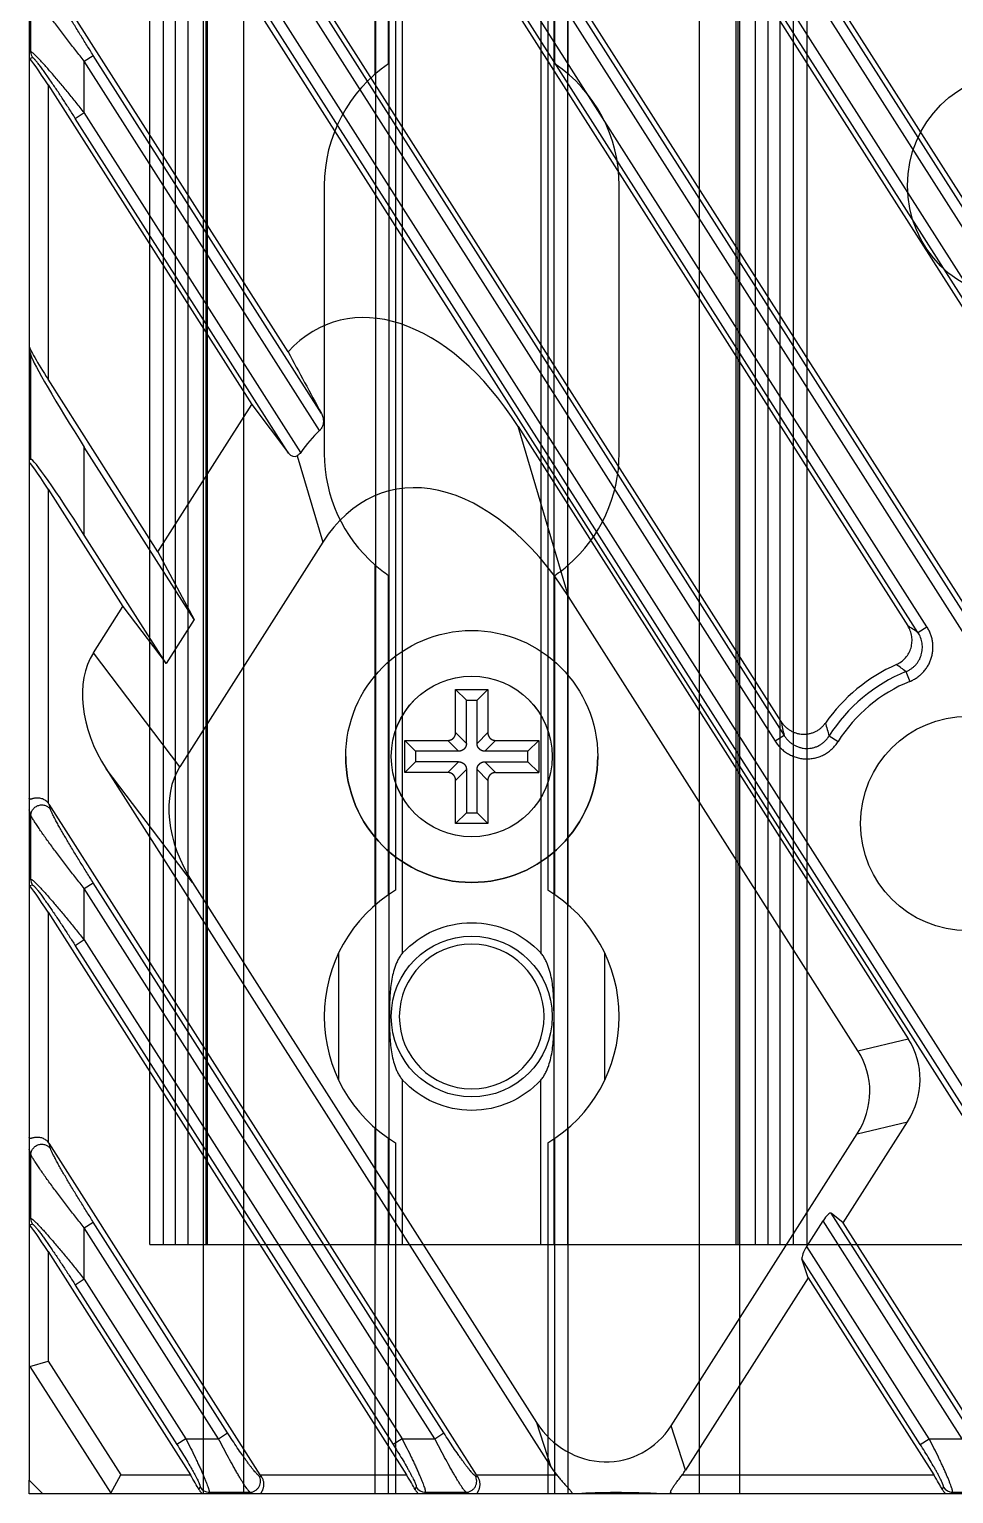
# Model space of a CAD drawing. Header units: millimetres. Extents: x 620 to 19791, y 2539 to 6969.
# Drawn here: x 14027 to 14061.4, y 3799.1 to 3853.7 of the extents above; entities that cross this region are included whole.
import ezdxf

# ---------------------------------------------------------------- set-up
doc = ezdxf.new("R2010")
doc.units = ezdxf.units.MM
doc.layers.add('02___PRT_ALL_AXES', color=7, linetype='Continuous')
doc.layers.add('_88746', color=7, linetype='Continuous')
doc.layers.add('1轮廓线', color=7, linetype='Continuous', lineweight=25)

# ---------------------------------------------------------------- blocks, each defined once
blk = doc.blocks.new('DTGFH')
at = {"color": 7, "linetype": 'Continuous'}
for p, q in [((8801.048, 4441.2), (8801.048, 4104.2)), ((8866.201, 4104.4), (8806.131, 4198.691)), ((8805.459, 4195.652), (8863.592, 4104.4)), ((8864.646, 4105.752), (8807.409, 4195.595)), ((8864.982, 4105.966), (8807.745, 4195.809)), ((8863.425, 4105.752), (8807.409, 4193.679)), ((8863.089, 4105.537), (8807.073, 4193.465)), ((8836.786, 4135.497), (8801.783, 4190.441)), ((8836.478, 4134.891), (8803.1, 4187.284)), ((8836.814, 4135.105), (8803.436, 4187.498)), ((8801.748, 4186.4), (8833.81, 4136.074)), ((8834.188, 4135.827), (8802.764, 4185.154)), ((8834.524, 4136.042), (8803.1, 4185.368)), ((8829.09, 4132.502), (8801.783, 4175.365)), ((8803.436, 4172.423), (8829.197, 4131.987)), ((8803.1, 4172.209), (8828.861, 4131.773)), ((8844.384, 4104.4), (8801.748, 4171.325)), ((8803.1, 4170.293), (8844.217, 4105.752)), ((8802.764, 4170.079), (8843.881, 4105.537)), ((8801.107, 4157.482), (8801.107, 4159.873)), ((8810.697, 4146.297), (8801.783, 4160.29)), ((8801.107, 4157.482), (8801.048, 4157.464)), ((8801.061, 4157.236), (8801.17, 4157.268)), ((8803.1, 4157.134), (8803.436, 4157.348)), ((8803.1, 4155.218), (8803.1, 4157.134)), ((8811.875, 4143.359), (8803.1, 4157.134)), ((8811.94, 4143.999), (8803.436, 4157.348)), ((8801.748, 4156.25), (8801.748, 4145.269)), ((8801.748, 4156.25), (8809.343, 4144.328)), ((8802.764, 4155.003), (8803.1, 4155.218)), ((8810.72, 4142.515), (8802.764, 4155.003)), ((8811.175, 4142.543), (8803.1, 4155.218)), ((8801.048, 4146.368), (8801.107, 4146.165)), ((8801.107, 4142.29), (8801.107, 4146.165)), ((8805.845, 4138.838), (8801.748, 4145.269)), ((8805.845, 4138.838), (8809.343, 4144.328)), ((8809.343, 4144.328), (8810.72, 4142.515)), ((8819.275, 4143.51), (8833.826, 4120.67)), ((8821.161, 4137.164), (8819.275, 4143.51)), ((8801.048, 4142.273), (8801.107, 4142.29)), ((8807.198, 4136.308), (8803.1, 4142.74)), ((8803.1, 4139.46), (8803.1, 4142.74)), ((8811.043, 4142.42), (8812.001, 4139.195)), ((8801.748, 4141.174), (8804.541, 4136.79)), ((8801.748, 4141.174), (8801.748, 4129.474)), ((8806.153, 4134.667), (8803.1, 4139.46)), ((8812.001, 4139.195), (8806.666, 4130.82)), ((8805.845, 4138.838), (8807.198, 4136.308)), ((8831.953, 4120.223), (8821.161, 4137.164)), ((8803.443, 4135.066), (8804.541, 4136.79)), ((8804.541, 4136.79), (8806.153, 4134.667)), ((8807.198, 4136.308), (8806.153, 4134.667)), ((8834.188, 4135.827), (8834.524, 4136.042)), ((8806.666, 4130.82), (8803.443, 4135.066)), ((8833.741, 4134.366), (8833.89, 4134.001)), ((8829.197, 4131.987), (8828.861, 4131.773)), ((8830.876, 4131.966), (8831.209, 4131.756)), ((8807.134, 4126.495), (8803.91, 4130.741)), ((8803.91, 4130.741), (8820.5, 4104.701)), ((8801.107, 4129.011), (8801.048, 4129.213)), ((8817.727, 4104.4), (8801.783, 4129.427)), ((8801.842, 4129.225), (8801.783, 4129.427)), ((8801.107, 4126.619), (8801.107, 4129.011)), ((8801.048, 4126.602), (8801.107, 4126.619)), ((8803.1, 4126.271), (8803.436, 4126.485)), ((8816.508, 4105.966), (8803.436, 4126.485)), ((8807.134, 4126.495), (8819.965, 4106.354)), ((8801.17, 4126.405), (8801.061, 4126.373)), ((8816.172, 4105.752), (8803.1, 4126.271)), ((8803.1, 4124.355), (8803.1, 4126.271)), ((8801.748, 4125.387), (8815.118, 4104.4)), ((8801.748, 4125.387), (8801.748, 4116.818)), ((8803.1, 4124.355), (8802.764, 4124.141)), ((8803.1, 4124.355), (8814.951, 4105.752)), ((8802.764, 4124.141), (8814.615, 4105.537)), ((8831.953, 4120.223), (8833.826, 4120.67)), ((8831.397, 4113.805), (8833.799, 4117.576)), ((8831.926, 4117.129), (8833.799, 4117.576)), ((8809.664, 4104.4), (8801.783, 4116.771)), ((8801.842, 4116.569), (8801.783, 4116.771)), ((8824.985, 4106.233), (8831.926, 4117.129)), ((8801.107, 4116.355), (8801.048, 4116.557)), ((8801.107, 4113.963), (8801.107, 4116.355)), ((8801.048, 4113.946), (8801.107, 4113.963)), ((8836.17, 4105.966), (8830.947, 4114.164)), ((8831.397, 4113.805), (8830.947, 4114.164)), ((8801.17, 4113.749), (8801.061, 4113.718)), ((8803.1, 4113.615), (8803.436, 4113.829)), ((8808.109, 4105.752), (8803.1, 4113.615)), ((8803.1, 4111.699), (8803.1, 4113.615)), ((8808.446, 4105.966), (8803.436, 4113.829)), ((8830.043, 4112.926), (8830.653, 4113.884)), ((8835.834, 4105.752), (8830.653, 4113.884)), ((8837.389, 4104.4), (8831.397, 4113.805)), ((8834.613, 4105.752), (8830.043, 4112.926)), ((8801.748, 4112.731), (8807.056, 4104.4)), ((8801.748, 4112.731), (8801.748, 4108.646)), ((8834.277, 4105.537), (8829.864, 4112.464)), ((8830.093, 4111.758), (8829.864, 4112.464)), ((8830.093, 4111.758), (8825.519, 4104.579)), ((8830.093, 4111.758), (8834.78, 4104.4)), ((8803.1, 4111.699), (8802.764, 4111.485)), ((8802.764, 4111.485), (8806.553, 4105.537)), ((8803.1, 4111.699), (8806.889, 4105.752)), ((8801.065, 4108.446), (8801.748, 4108.646)), ((8801.065, 4108.446), (8804.092, 4103.717)), ((8801.748, 4108.646), (8804.465, 4104.4)), ((8819.965, 4106.354), (8820.5, 4104.701)), ((8806.889, 4105.752), (8806.553, 4105.537)), ((8806.889, 4105.752), (8808.109, 4105.752)), ((8808.109, 4105.752), (8808.446, 4105.966)), ((8814.951, 4105.752), (8814.615, 4105.537)), ((8814.951, 4105.752), (8816.172, 4105.752)), ((8816.172, 4105.752), (8816.508, 4105.966)), ((8825.519, 4104.579), (8824.985, 4106.233)), ((8834.277, 4105.537), (8834.613, 4105.752)), ((8834.613, 4105.752), (8835.834, 4105.752)), ((8801.048, 4104.2), (8801.548, 4103.7)), ((8804.092, 4103.717), (8804.465, 4104.4)), ((8804.465, 4104.4), (8807.056, 4104.4)), ((8809.721, 4104.312), (8809.612, 4104.372)), ((8809.664, 4104.4), (8815.118, 4104.4)), ((8817.784, 4104.312), (8817.675, 4104.372)), ((8817.727, 4104.4), (8820.716, 4104.4)), ((8825.396, 4104.4), (8834.78, 4104.4)), ((9401.048, 4103.7), (8801.548, 4103.7)), ((8807.372, 4103.863), (8807.417, 4103.944)), ((8807.753, 4103.759), (8807.72, 4103.7)), ((8807.753, 4103.759), (8809.276, 4103.759)), ((8809.384, 4103.7), (8809.276, 4103.759)), ((8815.435, 4103.863), (8815.479, 4103.944)), ((8815.815, 4103.759), (8815.783, 4103.7)), ((8815.815, 4103.759), (8817.339, 4103.759)), ((8817.447, 4103.7), (8817.339, 4103.759)), ((8835.096, 4103.863), (8835.141, 4103.944)), ((8835.445, 4103.7), (8835.477, 4103.759)), ((8835.477, 4103.759), (8837.001, 4103.759))]:
    blk.add_line(p, q, dxfattribs=at)
for centre, radius in [((8817.548, 4131.2), 3), ((8836.048, 4128.7), 4)]:
    blk.add_circle(centre, radius, dxfattribs=at)
for centre, radius, start, end in [((8801.509, 4157.483), 0.402, 180.1282, 212.3718), ((8803.212, 4088.722), 56.378, 56.6713, 57.1308), ((8836.048, 4128.7), 6.5, 114.1626, 144.7775), ((8836.048, 4128.7), 6.117, 112.1573, 147.7289), ((8813.909, 4108.266), 32.78, 52.7708, 53.5427), ((8836.048, 4128.7), 5.724, 112.1573, 147.7289), ((8867.324, 4140.169), 38.996, 191.338, 192.1117), ((8857.13, 4139.705), 27.371, 195.3731, 196.4236), ((8801.509, 4126.62), 0.402, 180.1282, 212.3718), ((8801.509, 4113.964), 0.402, 180.1282, 212.3718), ((8807.755, 4104.161), 0.402, 212.7568, 269.7432), ((8815.817, 4104.161), 0.402, 212.7568, 269.7432), ((8835.479, 4104.161), 0.402, 212.7568, 269.7432)]:
    blk.add_arc(centre, radius, start, end, dxfattribs=at)
for centre, major_axis, ratio, start_param, end_param in [((8801.748, 4156.136), (-0.698, 1.104), 0.046753, -1.496981, -0.118001), ((8815.294, 4137.876), (-2.835, 9.544), 0.602666, -1.127854, 0.341339), ((8801.748, 4145.383), (-0.698, 1.104), 0.046753, 0.073815, 1.644612), ((8803.1, 4143.066), (-1.995, 3.155), 0.046753, 0.161082, 1.644612), ((8814.411, 4140.85), (-13.636, 24.957), 0.023371, 1.337982, 1.431485), ((8816.237, 4134.703), (-2.835, 9.544), 0.602666, 0.29007, 0.4519), ((8803.1, 4139.134), (-1.995, 3.155), 0.046753, -1.496981, -0.013451), ((8810.935, 4142.918), (0, 0.526), 0.63707, -3.839724, -2.813643), ((8801.748, 4141.06), (-0.698, 1.104), 0.046753, -1.496981, 0.073815), ((8817.179, 4131.53), (-2.835, 9.544), 0.602666, -1.127854, 0.481922), ((8806.599, 4132.125), (-2.652, 3.493), 0.684108, 0.247768, 1.451017), ((8809.823, 4127.879), (-2.652, 3.493), 0.684108, 0.247768, 1.451017), ((8801.45, 4129.203), (-0.117, 0.402), 0.954439, -1.274405, -1.134443), ((8801.748, 4125.273), (-0.698, 1.104), 0.046753, -1.496981, -0.118001), ((8831.065, 4119.063), (3.127, 0.746), 0.933182, -0.766803, 0.312299), ((8829.191, 4118.617), (3.127, 0.746), 0.933182, -0.766803, 0.312299), ((8801.45, 4116.547), (-0.117, 0.402), 0.954439, -1.274405, -1.134443), ((8830.716, 4113.784), (0.228, 0.381), 0.239582, -0.032395, 1.451135), ((8801.748, 4112.617), (-0.698, 1.104), 0.046753, -1.496981, -0.118001), ((8830.106, 4112.826), (0.228, 0.381), 0.239582, 1.451135, 2.934665), ((8801.748, 4107.315), (-0.687, 1.129), 0.116833, -0.03135, 0.189589), ((8822.457, 4108.047), (0.977, -3.022), 0.944553, -1.302149, 0.662888), ((8822.992, 4106.393), (-0.977, 3.022), 0.944553, -4.443741, -4.326562), ((8806.983, 4104.4), (-0.449, 0.699), 0.073624, -2.493847, -1.618026), ((8809.737, 4104.4), (-0.449, 0.699), 0.073624, 1.523567, 1.649478), ((8815.046, 4104.4), (-0.449, 0.699), 0.073624, -2.493847, -1.618026), ((8817.8, 4104.4), (-0.449, 0.699), 0.073624, 1.523567, 1.649478), ((8822.992, 4106.393), (-0.977, 3.022), 0.944553, -2.54964, -2.478705), ((8834.707, 4104.4), (-0.449, 0.699), 0.073624, -2.493847, -1.618026), ((8803.614, 4104.4), (-0.468, 0.695), 0.186347, -3.266439, -3.0455), ((8823.938, 4103.469), (3.18, -0.087), 0.080959, 1.345204, 2.446687)]:
    blk.add_ellipse(centre, major_axis=major_axis, ratio=ratio, start_param=start_param, end_param=end_param, dxfattribs=at)
for points, knots in [([(8803.1, 4157.134), (8802.993, 4157.267), (8802.783, 4157.534), (8802.473, 4157.933), (8802.221, 4158.263), (8802.025, 4158.523), (8801.885, 4158.713), (8801.749, 4158.898), (8801.62, 4159.076), (8801.5, 4159.247), (8801.389, 4159.407), (8801.305, 4159.532), (8801.245, 4159.625), (8801.206, 4159.687), (8801.173, 4159.744), (8801.145, 4159.794), (8801.126, 4159.831), (8801.114, 4159.856), (8801.109, 4159.868), (8801.107, 4159.873)], [0, 0, 0, 0, 0.151037, 0.300586, 0.447016, 0.518439, 0.588237, 0.655992, 0.721178, 0.783101, 0.840848, 0.893205, 0.916879, 0.938573, 0.958018, 0.974928, 0.989013, 0.994909, 1, 1, 1, 1]), ([(8803.436, 4157.348), (8803.353, 4157.477), (8803.19, 4157.736), (8802.949, 4158.123), (8802.753, 4158.444), (8802.6, 4158.698), (8802.489, 4158.885), (8802.381, 4159.068), (8802.277, 4159.247), (8802.178, 4159.42), (8802.087, 4159.585), (8802.016, 4159.716), (8801.965, 4159.815), (8801.931, 4159.882), (8801.901, 4159.944), (8801.876, 4159.999), (8801.858, 4160.04), (8801.848, 4160.069), (8801.844, 4160.081), (8801.842, 4160.087)], [0, 0, 0, 0, 0.145071, 0.289149, 0.431131, 0.500908, 0.569567, 0.636803, 0.702211, 0.76523, 0.825074, 0.880596, 0.906233, 0.930094, 0.951832, 0.971044, 0.987264, 0.994099, 1, 1, 1, 1]), ([(8801.048, 4157.234), (8801.048, 4157.235), (8801.048, 4157.237), (8801.049, 4157.239), (8801.05, 4157.24), (8801.052, 4157.24), (8801.054, 4157.24), (8801.056, 4157.239), (8801.058, 4157.238), (8801.06, 4157.237), (8801.061, 4157.236)], [0, 0, 0, 0, 0.134285, 0.239811, 0.32531, 0.408071, 0.508221, 0.637767, 0.801257, 1, 1, 1, 1]), ([(8803.1, 4155.218), (8803, 4155.343), (8802.849, 4155.53), (8802.648, 4155.778), (8802.498, 4155.962), (8802.348, 4156.142), (8802.2, 4156.32), (8802.054, 4156.492), (8801.911, 4156.66), (8801.772, 4156.819), (8801.639, 4156.97), (8801.532, 4157.088), (8801.451, 4157.176), (8801.394, 4157.235), (8801.341, 4157.29), (8801.292, 4157.339), (8801.247, 4157.382), (8801.207, 4157.418), (8801.178, 4157.443), (8801.157, 4157.459), (8801.143, 4157.468), (8801.132, 4157.475), (8801.122, 4157.479), (8801.114, 4157.482), (8801.109, 4157.482), (8801.107, 4157.482)], [0, 0, 0, 0, 0.159125, 0.238223, 0.316727, 0.394381, 0.470878, 0.545834, 0.61877, 0.689065, 0.755896, 0.818173, 0.847169, 0.874456, 0.899785, 0.922889, 0.943475, 0.96125, 0.975933, 0.982041, 0.987297, 0.991693, 0.995234, 0.997964, 1, 1, 1, 1]), ([(8802.764, 4155.003), (8802.688, 4155.123), (8802.573, 4155.302), (8802.419, 4155.538), (8802.304, 4155.715), (8802.189, 4155.889), (8802.074, 4156.061), (8801.96, 4156.23), (8801.848, 4156.395), (8801.737, 4156.555), (8801.63, 4156.708), (8801.542, 4156.83), (8801.474, 4156.922), (8801.426, 4156.986), (8801.38, 4157.046), (8801.337, 4157.101), (8801.297, 4157.149), (8801.266, 4157.185), (8801.244, 4157.21), (8801.229, 4157.226), (8801.215, 4157.239), (8801.203, 4157.25), (8801.192, 4157.259), (8801.184, 4157.264), (8801.179, 4157.266), (8801.175, 4157.268), (8801.172, 4157.268), (8801.17, 4157.268)], [0, 0, 0, 0, 0.153079, 0.229318, 0.305164, 0.380451, 0.454965, 0.528436, 0.600519, 0.670738, 0.738434, 0.802663, 0.833068, 0.862042, 0.889307, 0.914531, 0.937321, 0.957232, 0.96596, 0.973791, 0.980669, 0.986547, 0.991394, 0.995199, 0.996723, 0.998012, 1, 1, 1, 1]), ([(8811.94, 4143.999), (8811.964, 4143.954), (8812.004, 4143.853), (8812.019, 4143.717), (8812.008, 4143.604), (8811.983, 4143.517), (8811.94, 4143.432), (8811.899, 4143.382), (8811.875, 4143.359)], [0, 0, 0, 0, 0.227078, 0.464087, 0.589087, 0.719873, 0.857282, 1, 1, 1, 1]), ([(8811.175, 4142.543), (8811.157, 4142.517), (8811.118, 4142.47), (8811.069, 4142.434), (8811.043, 4142.42)], [0, 0, 0, 0, 0.513569, 1, 1, 1, 1]), ([(8833.388, 4134.631), (8833.453, 4134.66), (8833.576, 4134.732), (8833.734, 4134.878), (8833.857, 4135.054), (8833.938, 4135.253), (8833.975, 4135.464), (8833.966, 4135.679), (8833.912, 4135.886), (8833.848, 4136.014), (8833.81, 4136.074)], [0, 0, 0, 0, 0.125002, 0.249996, 0.374989, 0.499982, 0.624978, 0.749979, 0.874984, 1, 1, 1, 1]), ([(8833.741, 4134.366), (8833.775, 4134.379), (8833.841, 4134.41), (8833.935, 4134.467), (8834.022, 4134.534), (8834.101, 4134.61), (8834.17, 4134.695), (8834.23, 4134.787), (8834.279, 4134.885), (8834.316, 4134.988), (8834.341, 4135.095), (8834.355, 4135.204), (8834.356, 4135.313), (8834.341, 4135.459), (8834.294, 4135.636), (8834.228, 4135.766), (8834.188, 4135.827)], [0, 0, 0, 0, 0.062516, 0.125059, 0.18761, 0.250176, 0.312748, 0.375323, 0.437895, 0.500458, 0.56301, 0.625545, 0.688062, 0.750558, 0.875309, 1, 1, 1, 1]), ([(8833.89, 4134.001), (8833.937, 4134.02), (8834.029, 4134.064), (8834.159, 4134.144), (8834.279, 4134.237), (8834.389, 4134.344), (8834.486, 4134.462), (8834.569, 4134.59), (8834.637, 4134.727), (8834.69, 4134.87), (8834.727, 4135.018), (8834.747, 4135.17), (8834.751, 4135.322), (8834.737, 4135.474), (8834.708, 4135.624), (8834.662, 4135.77), (8834.602, 4135.91), (8834.552, 4135.999), (8834.524, 4136.042)], [0, 0, 0, 0, 0.062496, 0.125, 0.187497, 0.249996, 0.312495, 0.374993, 0.437492, 0.499991, 0.56249, 0.624989, 0.687489, 0.749989, 0.81249, 0.874989, 0.9375, 1, 1, 1, 1]), ([(8829.09, 4132.502), (8829.111, 4132.468), (8829.159, 4132.402), (8829.242, 4132.312), (8829.334, 4132.232), (8829.436, 4132.165), (8829.545, 4132.109), (8829.66, 4132.068), (8829.779, 4132.041), (8829.901, 4132.029), (8830.023, 4132.032), (8830.144, 4132.05), (8830.261, 4132.084), (8830.374, 4132.131), (8830.479, 4132.193), (8830.577, 4132.267), (8830.664, 4132.352), (8830.715, 4132.416), (8830.738, 4132.449)], [0, 0, 0, 0, 0.062496, 0.125005, 0.187502, 0.250003, 0.312503, 0.375004, 0.437504, 0.500003, 0.562502, 0.625002, 0.687501, 0.75, 0.8125, 0.874996, 0.937504, 1, 1, 1, 1]), ([(8829.197, 4131.987), (8829.219, 4131.951), (8829.268, 4131.883), (8829.352, 4131.789), (8829.447, 4131.706), (8829.551, 4131.635), (8829.664, 4131.578), (8829.783, 4131.535), (8829.906, 4131.507), (8830.032, 4131.496), (8830.159, 4131.502), (8830.283, 4131.524), (8830.404, 4131.563), (8830.518, 4131.617), (8830.624, 4131.686), (8830.72, 4131.768), (8830.805, 4131.862), (8830.854, 4131.931), (8830.876, 4131.966)], [0, 0, 0, 0, 0.06236, 0.124747, 0.187159, 0.249602, 0.312077, 0.374583, 0.437117, 0.499674, 0.562246, 0.624826, 0.687404, 0.74997, 0.812518, 0.87504, 0.937538, 1, 1, 1, 1]), ([(8828.861, 4131.773), (8828.892, 4131.723), (8828.961, 4131.629), (8829.08, 4131.5), (8829.214, 4131.386), (8829.361, 4131.29), (8829.519, 4131.213), (8829.685, 4131.156), (8829.857, 4131.12), (8830.032, 4131.107), (8830.207, 4131.116), (8830.38, 4131.148), (8830.548, 4131.201), (8830.706, 4131.276), (8830.855, 4131.371), (8830.99, 4131.483), (8831.109, 4131.612), (8831.178, 4131.707), (8831.209, 4131.756)], [0, 0, 0, 0, 0.062501, 0.125004, 0.187504, 0.250005, 0.312504, 0.375003, 0.437502, 0.5, 0.562497, 0.624995, 0.687493, 0.749992, 0.812491, 0.874991, 0.937497, 1, 1, 1, 1]), ([(8801.748, 4129.474), (8801.733, 4129.493), (8801.699, 4129.527), (8801.64, 4129.569), (8801.578, 4129.603), (8801.512, 4129.627), (8801.447, 4129.642), (8801.384, 4129.649), (8801.325, 4129.65), (8801.27, 4129.646), (8801.227, 4129.639), (8801.196, 4129.632), (8801.169, 4129.625), (8801.144, 4129.618), (8801.121, 4129.611), (8801.106, 4129.606), (8801.092, 4129.603), (8801.081, 4129.601), (8801.071, 4129.601), (8801.062, 4129.604), (8801.055, 4129.61), (8801.051, 4129.619), (8801.049, 4129.631), (8801.048, 4129.639), (8801.048, 4129.643)], [0, 0, 0, 0, 0.092092, 0.18383, 0.274482, 0.363041, 0.448376, 0.529457, 0.605459, 0.675766, 0.739913, 0.769539, 0.797439, 0.847676, 0.869774, 0.889641, 0.907107, 0.922074, 0.934647, 0.945489, 0.956057, 0.968087, 0.982675, 1, 1, 1, 1]), ([(8801.107, 4129.011), (8801.108, 4129.031), (8801.112, 4129.072), (8801.129, 4129.132), (8801.155, 4129.188), (8801.19, 4129.24), (8801.233, 4129.286), (8801.283, 4129.325), (8801.339, 4129.356), (8801.399, 4129.379), (8801.461, 4129.392), (8801.525, 4129.396), (8801.588, 4129.389), (8801.649, 4129.374), (8801.706, 4129.349), (8801.759, 4129.315), (8801.805, 4129.274), (8801.831, 4129.242), (8801.842, 4129.225)], [0, 0, 0, 0, 0.061113, 0.122614, 0.184534, 0.246921, 0.309743, 0.372936, 0.436398, 0.5, 0.563602, 0.627064, 0.690257, 0.753079, 0.815466, 0.877386, 0.938887, 1, 1, 1, 1]), ([(8803.436, 4126.485), (8803.353, 4126.615), (8803.19, 4126.873), (8802.949, 4127.26), (8802.753, 4127.581), (8802.6, 4127.835), (8802.489, 4128.022), (8802.381, 4128.206), (8802.277, 4128.385), (8802.178, 4128.558), (8802.087, 4128.723), (8802.016, 4128.854), (8801.965, 4128.952), (8801.931, 4129.02), (8801.901, 4129.081), (8801.876, 4129.136), (8801.858, 4129.177), (8801.848, 4129.206), (8801.844, 4129.219), (8801.842, 4129.225)], [0, 0, 0, 0, 0.145071, 0.289149, 0.431131, 0.500908, 0.569567, 0.636803, 0.702211, 0.76523, 0.825074, 0.880596, 0.906233, 0.930094, 0.951832, 0.971044, 0.987264, 0.994099, 1, 1, 1, 1]), ([(8803.1, 4126.271), (8802.993, 4126.405), (8802.783, 4126.671), (8802.473, 4127.07), (8802.221, 4127.401), (8802.025, 4127.661), (8801.885, 4127.85), (8801.749, 4128.035), (8801.62, 4128.214), (8801.5, 4128.384), (8801.389, 4128.544), (8801.305, 4128.67), (8801.245, 4128.763), (8801.206, 4128.825), (8801.173, 4128.881), (8801.145, 4128.931), (8801.126, 4128.968), (8801.114, 4128.994), (8801.109, 4129.005), (8801.107, 4129.011)], [0, 0, 0, 0, 0.151037, 0.300586, 0.447016, 0.518439, 0.588237, 0.655992, 0.721178, 0.783101, 0.840848, 0.893205, 0.916879, 0.938573, 0.958018, 0.974928, 0.989013, 0.994909, 1, 1, 1, 1]), ([(8801.107, 4126.619), (8801.109, 4126.62), (8801.114, 4126.619), (8801.122, 4126.617), (8801.132, 4126.612), (8801.143, 4126.605), (8801.157, 4126.596), (8801.178, 4126.581), (8801.207, 4126.556), (8801.247, 4126.52), (8801.292, 4126.477), (8801.341, 4126.428), (8801.394, 4126.373), (8801.451, 4126.313), (8801.532, 4126.226), (8801.639, 4126.107), (8801.772, 4125.957), (8801.911, 4125.797), (8802.054, 4125.63), (8802.2, 4125.457), (8802.348, 4125.28), (8802.498, 4125.099), (8802.648, 4124.916), (8802.849, 4124.668), (8803, 4124.481), (8803.1, 4124.355)], [0, 0, 0, 0, 0.002036, 0.004765, 0.008306, 0.012701, 0.017956, 0.024063, 0.038745, 0.05652, 0.077106, 0.100208, 0.125538, 0.152825, 0.181822, 0.244102, 0.310933, 0.381227, 0.454167, 0.529124, 0.605619, 0.683271, 0.76177, 0.840872, 1, 1, 1, 1]), ([(8801.048, 4126.372), (8801.048, 4126.373), (8801.048, 4126.374), (8801.049, 4126.376), (8801.05, 4126.377), (8801.052, 4126.378), (8801.054, 4126.378), (8801.056, 4126.377), (8801.058, 4126.375), (8801.06, 4126.374), (8801.061, 4126.373)], [0, 0, 0, 0, 0.134296, 0.239838, 0.325336, 0.408088, 0.50825, 0.637794, 0.80127, 1, 1, 1, 1]), ([(8801.17, 4126.405), (8801.172, 4126.406), (8801.175, 4126.405), (8801.179, 4126.404), (8801.184, 4126.401), (8801.192, 4126.396), (8801.203, 4126.388), (8801.215, 4126.377), (8801.229, 4126.364), (8801.244, 4126.348), (8801.266, 4126.323), (8801.297, 4126.287), (8801.337, 4126.238), (8801.38, 4126.183), (8801.426, 4126.123), (8801.474, 4126.059), (8801.542, 4125.967), (8801.63, 4125.845), (8801.737, 4125.692), (8801.848, 4125.532), (8801.96, 4125.367), (8802.074, 4125.198), (8802.189, 4125.026), (8802.304, 4124.852), (8802.419, 4124.676), (8802.573, 4124.439), (8802.688, 4124.26), (8802.764, 4124.141)], [0, 0, 0, 0, 0.001988, 0.003277, 0.004801, 0.008605, 0.013451, 0.019328, 0.026206, 0.034036, 0.042764, 0.062675, 0.085465, 0.110691, 0.137955, 0.166932, 0.197336, 0.261568, 0.329268, 0.399486, 0.471568, 0.545042, 0.619552, 0.694837, 0.77068, 0.84692, 1, 1, 1, 1]), ([(8801.748, 4116.818), (8801.733, 4116.837), (8801.699, 4116.871), (8801.64, 4116.914), (8801.578, 4116.947), (8801.512, 4116.971), (8801.447, 4116.986), (8801.384, 4116.993), (8801.325, 4116.994), (8801.27, 4116.99), (8801.227, 4116.983), (8801.196, 4116.976), (8801.169, 4116.969), (8801.144, 4116.962), (8801.121, 4116.955), (8801.106, 4116.95), (8801.092, 4116.947), (8801.081, 4116.945), (8801.071, 4116.945), (8801.062, 4116.948), (8801.055, 4116.954), (8801.051, 4116.963), (8801.049, 4116.975), (8801.048, 4116.983), (8801.048, 4116.988)], [0, 0, 0, 0, 0.092092, 0.18383, 0.274482, 0.363041, 0.448376, 0.529457, 0.605459, 0.675766, 0.739913, 0.769539, 0.797439, 0.847676, 0.869774, 0.889641, 0.907107, 0.922074, 0.934647, 0.945489, 0.956057, 0.968087, 0.982675, 1, 1, 1, 1]), ([(8801.107, 4116.355), (8801.108, 4116.375), (8801.112, 4116.416), (8801.129, 4116.476), (8801.155, 4116.532), (8801.19, 4116.584), (8801.233, 4116.63), (8801.283, 4116.669), (8801.339, 4116.701), (8801.399, 4116.723), (8801.461, 4116.736), (8801.525, 4116.74), (8801.588, 4116.734), (8801.649, 4116.718), (8801.706, 4116.693), (8801.759, 4116.659), (8801.805, 4116.618), (8801.831, 4116.586), (8801.842, 4116.569)], [0, 0, 0, 0, 0.061113, 0.122614, 0.184534, 0.246921, 0.309743, 0.372936, 0.436398, 0.5, 0.563602, 0.627064, 0.690257, 0.753079, 0.815466, 0.877386, 0.938887, 1, 1, 1, 1]), ([(8803.1, 4113.615), (8802.993, 4113.749), (8802.783, 4114.015), (8802.473, 4114.414), (8802.221, 4114.745), (8802.025, 4115.005), (8801.885, 4115.194), (8801.749, 4115.379), (8801.62, 4115.558), (8801.5, 4115.728), (8801.389, 4115.888), (8801.305, 4116.014), (8801.245, 4116.107), (8801.206, 4116.169), (8801.173, 4116.225), (8801.145, 4116.275), (8801.126, 4116.312), (8801.114, 4116.338), (8801.109, 4116.35), (8801.107, 4116.355)], [0, 0, 0, 0, 0.151037, 0.300586, 0.447016, 0.518439, 0.588237, 0.655992, 0.721178, 0.783101, 0.840848, 0.893205, 0.916879, 0.938573, 0.958018, 0.974928, 0.989013, 0.994909, 1, 1, 1, 1]), ([(8803.436, 4113.829), (8803.353, 4113.959), (8803.19, 4114.217), (8802.949, 4114.604), (8802.753, 4114.925), (8802.6, 4115.179), (8802.489, 4115.366), (8802.381, 4115.55), (8802.277, 4115.729), (8802.178, 4115.902), (8802.087, 4116.067), (8802.016, 4116.198), (8801.965, 4116.296), (8801.931, 4116.364), (8801.901, 4116.425), (8801.876, 4116.48), (8801.858, 4116.522), (8801.848, 4116.55), (8801.844, 4116.563), (8801.842, 4116.569)], [0, 0, 0, 0, 0.145071, 0.289149, 0.431131, 0.500908, 0.569567, 0.636803, 0.702211, 0.76523, 0.825074, 0.880596, 0.906233, 0.930094, 0.951832, 0.971044, 0.987264, 0.994099, 1, 1, 1, 1]), ([(8801.107, 4113.963), (8801.109, 4113.964), (8801.114, 4113.964), (8801.122, 4113.961), (8801.132, 4113.956), (8801.143, 4113.95), (8801.157, 4113.941), (8801.178, 4113.925), (8801.207, 4113.9), (8801.247, 4113.864), (8801.292, 4113.821), (8801.341, 4113.772), (8801.394, 4113.717), (8801.451, 4113.657), (8801.532, 4113.57), (8801.639, 4113.452), (8801.772, 4113.301), (8801.911, 4113.141), (8802.054, 4112.974), (8802.2, 4112.801), (8802.348, 4112.624), (8802.498, 4112.443), (8802.648, 4112.26), (8802.849, 4112.012), (8803, 4111.825), (8803.1, 4111.699)], [0, 0, 0, 0, 0.002036, 0.004765, 0.008306, 0.012701, 0.017956, 0.024063, 0.038745, 0.05652, 0.077106, 0.100208, 0.125538, 0.152825, 0.181822, 0.244102, 0.310933, 0.381227, 0.454167, 0.529124, 0.605619, 0.683271, 0.76177, 0.840872, 1, 1, 1, 1]), ([(8801.048, 4113.716), (8801.048, 4113.717), (8801.048, 4113.718), (8801.049, 4113.72), (8801.05, 4113.722), (8801.052, 4113.722), (8801.054, 4113.722), (8801.056, 4113.721), (8801.058, 4113.72), (8801.06, 4113.718), (8801.061, 4113.718)], [0, 0, 0, 0, 0.134296, 0.239838, 0.325336, 0.408088, 0.50825, 0.637794, 0.80127, 1, 1, 1, 1]), ([(8801.17, 4113.749), (8801.172, 4113.75), (8801.175, 4113.749), (8801.179, 4113.748), (8801.184, 4113.745), (8801.192, 4113.74), (8801.203, 4113.732), (8801.215, 4113.721), (8801.229, 4113.708), (8801.244, 4113.692), (8801.266, 4113.667), (8801.297, 4113.631), (8801.337, 4113.582), (8801.38, 4113.527), (8801.426, 4113.468), (8801.474, 4113.403), (8801.542, 4113.311), (8801.63, 4113.189), (8801.737, 4113.036), (8801.848, 4112.876), (8801.96, 4112.711), (8802.074, 4112.542), (8802.189, 4112.37), (8802.304, 4112.196), (8802.419, 4112.02), (8802.573, 4111.783), (8802.688, 4111.605), (8802.764, 4111.485)], [0, 0, 0, 0, 0.001988, 0.003277, 0.004801, 0.008605, 0.013451, 0.019328, 0.026206, 0.034036, 0.042764, 0.062675, 0.085465, 0.110691, 0.137955, 0.166932, 0.197336, 0.261568, 0.329268, 0.399486, 0.471568, 0.545042, 0.619552, 0.694837, 0.77068, 0.84692, 1, 1, 1, 1]), ([(8806.889, 4105.752), (8806.948, 4105.636), (8807.063, 4105.407), (8807.202, 4105.122), (8807.307, 4104.9), (8807.382, 4104.74), (8807.451, 4104.588), (8807.515, 4104.444), (8807.573, 4104.309), (8807.624, 4104.186), (8807.668, 4104.076), (8807.703, 4103.98), (8807.727, 4103.91), (8807.74, 4103.862), (8807.748, 4103.833), (8807.753, 4103.808), (8807.755, 4103.787), (8807.756, 4103.773), (8807.754, 4103.764), (8807.753, 4103.761), (8807.753, 4103.759)], [0, 0, 0, 0, 0.17863, 0.352747, 0.436605, 0.51745, 0.594578, 0.667244, 0.734677, 0.796087, 0.850691, 0.897742, 0.936571, 0.952732, 0.966652, 0.978305, 0.98769, 0.994858, 0.997662, 1, 1, 1, 1]), ([(8809.276, 4103.759), (8809.272, 4103.763), (8809.261, 4103.771), (8809.245, 4103.787), (8809.227, 4103.808), (8809.206, 4103.833), (8809.183, 4103.863), (8809.148, 4103.91), (8809.101, 4103.98), (8809.039, 4104.075), (8808.971, 4104.184), (8808.897, 4104.306), (8808.819, 4104.439), (8808.737, 4104.581), (8808.621, 4104.787), (8808.472, 4105.059), (8808.29, 4105.4), (8808.17, 4105.633), (8808.109, 4105.752)], [0, 0, 0, 0, 0.007664, 0.017477, 0.029447, 0.043543, 0.059716, 0.077906, 0.120046, 0.169342, 0.22513, 0.286734, 0.353486, 0.424739, 0.49987, 0.659399, 0.827544, 1, 1, 1, 1]), ([(8809.612, 4104.372), (8809.607, 4104.375), (8809.597, 4104.382), (8809.58, 4104.395), (8809.561, 4104.412), (8809.539, 4104.434), (8809.516, 4104.458), (8809.48, 4104.498), (8809.431, 4104.555), (8809.368, 4104.634), (8809.299, 4104.723), (8809.224, 4104.821), (8809.146, 4104.928), (8809.064, 4105.042), (8808.95, 4105.205), (8808.802, 4105.42), (8808.624, 4105.689), (8808.505, 4105.872), (8808.446, 4105.966)], [0, 0, 0, 0, 0.008615, 0.019455, 0.032505, 0.047714, 0.065009, 0.084305, 0.128526, 0.179599, 0.236742, 0.299202, 0.366274, 0.437309, 0.511707, 0.668418, 0.832402, 1, 1, 1, 1]), ([(8814.951, 4105.752), (8815.01, 4105.636), (8815.125, 4105.407), (8815.264, 4105.122), (8815.37, 4104.9), (8815.444, 4104.74), (8815.514, 4104.588), (8815.578, 4104.444), (8815.636, 4104.309), (8815.687, 4104.186), (8815.73, 4104.076), (8815.766, 4103.98), (8815.789, 4103.91), (8815.803, 4103.862), (8815.811, 4103.833), (8815.816, 4103.808), (8815.818, 4103.787), (8815.818, 4103.773), (8815.817, 4103.764), (8815.816, 4103.761), (8815.815, 4103.759)], [0, 0, 0, 0, 0.17863, 0.352747, 0.436605, 0.51745, 0.594578, 0.667244, 0.734677, 0.796087, 0.850691, 0.897742, 0.936571, 0.952732, 0.966652, 0.978305, 0.98769, 0.994858, 0.997662, 1, 1, 1, 1]), ([(8817.339, 4103.759), (8817.334, 4103.763), (8817.324, 4103.771), (8817.308, 4103.787), (8817.289, 4103.808), (8817.269, 4103.833), (8817.246, 4103.863), (8817.211, 4103.91), (8817.163, 4103.98), (8817.101, 4104.075), (8817.033, 4104.184), (8816.96, 4104.306), (8816.882, 4104.439), (8816.8, 4104.581), (8816.684, 4104.787), (8816.534, 4105.059), (8816.353, 4105.4), (8816.233, 4105.633), (8816.172, 4105.752)], [0, 0, 0, 0, 0.007664, 0.017477, 0.029447, 0.043543, 0.059716, 0.077906, 0.120046, 0.169342, 0.22513, 0.286734, 0.353486, 0.424739, 0.49987, 0.659399, 0.827544, 1, 1, 1, 1]), ([(8817.675, 4104.372), (8817.67, 4104.375), (8817.659, 4104.382), (8817.643, 4104.395), (8817.624, 4104.412), (8817.602, 4104.434), (8817.579, 4104.458), (8817.543, 4104.498), (8817.494, 4104.555), (8817.43, 4104.634), (8817.361, 4104.723), (8817.287, 4104.821), (8817.209, 4104.928), (8817.127, 4105.042), (8817.012, 4105.205), (8816.865, 4105.42), (8816.686, 4105.689), (8816.568, 4105.872), (8816.508, 4105.966)], [0, 0, 0, 0, 0.008615, 0.019455, 0.032505, 0.047714, 0.065009, 0.084305, 0.128526, 0.179599, 0.236742, 0.299202, 0.366274, 0.437309, 0.511707, 0.668418, 0.832402, 1, 1, 1, 1]), ([(8835.477, 4103.759), (8835.478, 4103.761), (8835.479, 4103.764), (8835.48, 4103.773), (8835.48, 4103.787), (8835.477, 4103.808), (8835.472, 4103.833), (8835.465, 4103.862), (8835.451, 4103.91), (8835.427, 4103.98), (8835.392, 4104.076), (8835.349, 4104.186), (8835.297, 4104.309), (8835.239, 4104.444), (8835.175, 4104.588), (8835.106, 4104.74), (8835.032, 4104.9), (8834.926, 4105.122), (8834.787, 4105.407), (8834.672, 4105.636), (8834.613, 4105.752)], [0, 0, 0, 0, 0.002337, 0.005141, 0.012309, 0.021692, 0.033343, 0.047262, 0.063422, 0.102249, 0.149298, 0.203902, 0.265312, 0.332745, 0.405412, 0.48254, 0.563386, 0.647245, 0.821366, 1, 1, 1, 1]), ([(8806.553, 4105.537), (8806.61, 4105.448), (8806.722, 4105.269), (8806.884, 4105.004), (8807.011, 4104.788), (8807.106, 4104.623), (8807.171, 4104.507), (8807.23, 4104.398), (8807.282, 4104.298), (8807.327, 4104.207), (8807.359, 4104.138), (8807.38, 4104.089), (8807.393, 4104.058), (8807.403, 4104.029), (8807.411, 4104.005), (8807.416, 4103.984), (8807.419, 4103.969), (8807.42, 4103.959), (8807.419, 4103.951), (8807.418, 4103.946), (8807.417, 4103.944)], [0, 0, 0, 0, 0.175673, 0.347519, 0.511196, 0.588381, 0.661487, 0.7297, 0.792145, 0.847915, 0.896102, 0.917087, 0.935869, 0.952372, 0.966531, 0.978313, 0.987727, 0.991571, 0.994868, 1, 1, 1, 1]), ([(8814.615, 4105.537), (8814.673, 4105.448), (8814.785, 4105.269), (8814.947, 4105.004), (8815.074, 4104.788), (8815.169, 4104.623), (8815.233, 4104.507), (8815.292, 4104.398), (8815.345, 4104.298), (8815.39, 4104.207), (8815.422, 4104.138), (8815.443, 4104.089), (8815.456, 4104.058), (8815.466, 4104.029), (8815.474, 4104.005), (8815.479, 4103.984), (8815.482, 4103.969), (8815.482, 4103.959), (8815.482, 4103.951), (8815.481, 4103.946), (8815.479, 4103.944)], [0, 0, 0, 0, 0.175673, 0.347519, 0.511196, 0.588381, 0.661487, 0.7297, 0.792145, 0.847915, 0.896102, 0.917087, 0.935869, 0.952372, 0.966531, 0.978313, 0.987727, 0.991571, 0.994868, 1, 1, 1, 1]), ([(8835.141, 4103.944), (8835.142, 4103.946), (8835.144, 4103.951), (8835.144, 4103.959), (8835.143, 4103.969), (8835.141, 4103.984), (8835.135, 4104.005), (8835.127, 4104.029), (8835.117, 4104.057), (8835.104, 4104.089), (8835.083, 4104.138), (8835.051, 4104.207), (8835.006, 4104.298), (8834.954, 4104.398), (8834.895, 4104.507), (8834.83, 4104.623), (8834.736, 4104.788), (8834.608, 4105.004), (8834.447, 4105.269), (8834.334, 4105.448), (8834.277, 4105.537)], [0, 0, 0, 0, 0.005131, 0.008428, 0.012271, 0.021684, 0.033464, 0.047622, 0.064124, 0.082905, 0.10389, 0.152077, 0.207846, 0.270293, 0.338506, 0.411613, 0.488798, 0.652475, 0.824325, 1, 1, 1, 1]), ([(8809.276, 4103.759), (8809.311, 4103.76), (8809.382, 4103.77), (8809.479, 4103.813), (8809.562, 4103.88), (8809.625, 4103.966), (8809.664, 4104.066), (8809.676, 4104.172), (8809.66, 4104.277), (8809.631, 4104.342), (8809.612, 4104.372)], [0, 0, 0, 0, 0.124309, 0.249137, 0.374435, 0.5, 0.625565, 0.750863, 0.875691, 1, 1, 1, 1]), ([(8809.71, 4103.7), (8809.707, 4103.7), (8809.703, 4103.7), (8809.698, 4103.702), (8809.695, 4103.703), (8809.693, 4103.705), (8809.691, 4103.707), (8809.69, 4103.711), (8809.69, 4103.715), (8809.691, 4103.72), (8809.694, 4103.727), (8809.699, 4103.737), (8809.705, 4103.747), (8809.712, 4103.759), (8809.719, 4103.772), (8809.727, 4103.787), (8809.739, 4103.808), (8809.753, 4103.838), (8809.768, 4103.878), (8809.782, 4103.922), (8809.791, 4103.971), (8809.797, 4104.024), (8809.797, 4104.08), (8809.79, 4104.139), (8809.776, 4104.198), (8809.753, 4104.257), (8809.733, 4104.294), (8809.721, 4104.312)], [0, 0, 0, 0, 0.012577, 0.017811, 0.022415, 0.026524, 0.030371, 0.038422, 0.043171, 0.048577, 0.06156, 0.077442, 0.095999, 0.116978, 0.140127, 0.165209, 0.192065, 0.250601, 0.315018, 0.384942, 0.460136, 0.540384, 0.625394, 0.714676, 0.807485, 0.902935, 1, 1, 1, 1]), ([(8817.339, 4103.759), (8817.374, 4103.76), (8817.444, 4103.77), (8817.542, 4103.813), (8817.625, 4103.88), (8817.688, 4103.966), (8817.727, 4104.066), (8817.739, 4104.172), (8817.722, 4104.277), (8817.694, 4104.342), (8817.675, 4104.372)], [0, 0, 0, 0, 0.124309, 0.249137, 0.374435, 0.5, 0.625565, 0.750863, 0.875691, 1, 1, 1, 1]), ([(8817.772, 4103.7), (8817.77, 4103.7), (8817.766, 4103.7), (8817.761, 4103.702), (8817.758, 4103.703), (8817.756, 4103.705), (8817.754, 4103.707), (8817.753, 4103.711), (8817.753, 4103.715), (8817.754, 4103.72), (8817.757, 4103.727), (8817.762, 4103.737), (8817.768, 4103.747), (8817.774, 4103.759), (8817.782, 4103.772), (8817.79, 4103.787), (8817.801, 4103.808), (8817.816, 4103.838), (8817.831, 4103.878), (8817.844, 4103.922), (8817.854, 4103.971), (8817.86, 4104.024), (8817.859, 4104.08), (8817.853, 4104.139), (8817.838, 4104.198), (8817.816, 4104.257), (8817.795, 4104.294), (8817.784, 4104.312)], [0, 0, 0, 0, 0.012577, 0.017811, 0.022415, 0.026524, 0.030371, 0.038422, 0.043171, 0.048577, 0.06156, 0.077442, 0.095999, 0.116978, 0.140127, 0.165209, 0.192065, 0.250601, 0.315018, 0.384942, 0.460136, 0.540384, 0.625394, 0.714676, 0.807485, 0.902935, 1, 1, 1, 1]), ([(8820.716, 4104.4), (8820.749, 4104.359), (8820.817, 4104.278), (8820.903, 4104.179), (8820.972, 4104.103), (8821.022, 4104.048), (8821.071, 4103.995), (8821.117, 4103.944), (8821.161, 4103.896), (8821.2, 4103.851), (8821.229, 4103.815), (8821.248, 4103.789), (8821.26, 4103.771), (8821.269, 4103.755), (8821.276, 4103.741), (8821.279, 4103.73), (8821.28, 4103.723), (8821.28, 4103.717), (8821.279, 4103.711), (8821.276, 4103.707), (8821.271, 4103.703), (8821.264, 4103.701), (8821.258, 4103.7), (8821.255, 4103.7)], [0, 0, 0, 0, 0.172719, 0.342367, 0.425093, 0.505837, 0.584035, 0.658977, 0.729688, 0.79485, 0.852716, 0.878254, 0.901145, 0.921127, 0.938022, 0.951788, 0.957578, 0.962721, 0.971527, 0.975609, 0.979745, 0.988888, 1, 1, 1, 1]), ([(8825.037, 4103.7), (8825.032, 4103.7), (8825.021, 4103.701), (8825.007, 4103.703), (8824.994, 4103.708), (8824.983, 4103.714), (8824.975, 4103.723), (8824.969, 4103.735), (8824.967, 4103.748), (8824.967, 4103.763), (8824.97, 4103.78), (8824.975, 4103.798), (8824.983, 4103.818), (8824.997, 4103.848), (8825.019, 4103.887), (8825.051, 4103.937), (8825.087, 4103.989), (8825.127, 4104.044), (8825.169, 4104.1), (8825.213, 4104.158), (8825.258, 4104.217), (8825.32, 4104.298), (8825.366, 4104.359), (8825.396, 4104.4)], [0, 0, 0, 0, 0.018318, 0.034994, 0.050147, 0.06412, 0.077534, 0.091254, 0.106184, 0.12305, 0.142293, 0.164098, 0.188457, 0.215246, 0.275292, 0.342515, 0.415297, 0.492326, 0.572614, 0.655373, 0.739981, 0.82593, 1, 1, 1, 1]), ([(8807.372, 4103.863), (8807.378, 4103.85), (8807.392, 4103.827), (8807.413, 4103.795), (8807.431, 4103.772), (8807.445, 4103.755), (8807.454, 4103.744), (8807.462, 4103.734), (8807.47, 4103.726), (8807.476, 4103.718), (8807.479, 4103.713), (8807.481, 4103.709), (8807.482, 4103.706), (8807.482, 4103.703), (8807.481, 4103.702), (8807.479, 4103.701), (8807.477, 4103.7), (8807.475, 4103.7), (8807.474, 4103.7)], [0, 0, 0, 0, 0.204317, 0.392896, 0.563403, 0.640806, 0.712092, 0.776327, 0.832529, 0.879525, 0.916233, 0.930591, 0.942394, 0.959733, 0.967501, 0.976309, 0.987004, 1, 1, 1, 1]), ([(8815.435, 4103.863), (8815.441, 4103.85), (8815.454, 4103.827), (8815.476, 4103.795), (8815.493, 4103.772), (8815.507, 4103.755), (8815.517, 4103.744), (8815.525, 4103.734), (8815.532, 4103.726), (8815.538, 4103.718), (8815.542, 4103.713), (8815.544, 4103.709), (8815.545, 4103.706), (8815.545, 4103.703), (8815.543, 4103.702), (8815.542, 4103.701), (8815.54, 4103.7), (8815.538, 4103.7), (8815.537, 4103.7)], [0, 0, 0, 0, 0.204317, 0.392896, 0.563403, 0.640806, 0.712092, 0.776327, 0.832529, 0.879525, 0.916233, 0.930591, 0.942394, 0.959733, 0.967501, 0.976309, 0.987004, 1, 1, 1, 1]), ([(8835.096, 4103.863), (8835.103, 4103.85), (8835.116, 4103.827), (8835.137, 4103.795), (8835.155, 4103.772), (8835.169, 4103.755), (8835.178, 4103.744), (8835.187, 4103.734), (8835.194, 4103.726), (8835.2, 4103.718), (8835.204, 4103.713), (8835.205, 4103.709), (8835.206, 4103.706), (8835.207, 4103.703), (8835.205, 4103.702), (8835.203, 4103.701), (8835.201, 4103.7), (8835.2, 4103.7), (8835.199, 4103.7)], [0, 0, 0, 0, 0.204317, 0.392896, 0.563403, 0.640806, 0.712092, 0.776327, 0.832529, 0.879525, 0.916233, 0.930591, 0.942394, 0.959733, 0.967501, 0.976309, 0.987004, 1, 1, 1, 1])]:
    blk.add_open_spline(points, degree=3, knots=knots, dxfattribs=at)
at = {"layer": '_88746', "color": 7, "linetype": 'Continuous'}
for p, q in [((8801.048, 4103.7), (8801.048, 4104.2)), ((8801.548, 4103.7), (8801.048, 4103.7))]:
    blk.add_line(p, q, dxfattribs=at)
blk = doc.blocks.new('*U116')
blk.add_blockref('DTGFH', (-9101.048, -4276.2))
blk = doc.blocks.new('*U117')
at = {"color": 0, "linetype": 'ByBlock', "lineweight": -2, "transparency": 16777216}
blk.add_blockref('*U116', (0, 0), dxfattribs=at)
blk = doc.blocks.new('ryfhgjmb')
at = {"color": 30, "linetype": 'Continuous', "true_color": 0xf26722}
for p, q in [((6005.128, 3322.431), (6005.128, 3342.431)), ((6005.128, 3342.431), (7001.628, 3342.431)), ((6005.128, 3340.931), (7001.628, 3340.931)), ((6053.928, 3337.931), (6043.928, 3337.931)), ((6058.086, 3336.031), (6969.27, 3336.031)), ((6058.471, 3335.531), (6968.885, 3335.531)), ((6058.471, 3329.331), (6968.885, 3329.331)), ((6058.086, 3328.831), (6969.27, 3328.831)), ((6043.928, 3326.931), (6053.928, 3326.931)), ((6005.128, 3323.931), (7001.628, 3323.931)), ((6005.128, 3322.431), (7001.628, 3322.431))]:
    blk.add_line(p, q, dxfattribs=at)
for centre, start, end in [((6043.928, 3332.431), 90, 139.1148), ((6053.928, 3332.431), 34.3077, 90), ((6053.928, 3332.431), 270, 325.6923), ((6043.928, 3332.431), 220.8852, 270)]:
    blk.add_arc(centre, 5.5, start, end, dxfattribs=at)
at = {"layer": '02___PRT_ALL_AXES', "color": 30, "linetype": 'Continuous', "true_color": 0xf26722}
for p, q in [((6020.563, 3337.392), (6025.293, 3337.392)), ((6005.128, 3336.031), (6018.77, 3336.031)), ((6027.086, 3336.031), (6039.77, 3336.031)), ((6005.128, 3335.531), (6018.385, 3335.531)), ((6027.471, 3335.531), (6039.385, 3335.531)), ((6018.218, 3335.271), (6005.128, 3335.271)), ((6968.718, 3335.271), (6027.638, 3335.271)), ((6018.218, 3329.592), (6005.128, 3329.592)), ((6968.718, 3329.592), (6027.638, 3329.592)), ((6005.128, 3329.331), (6018.385, 3329.331)), ((6027.471, 3329.331), (6039.385, 3329.331)), ((6005.128, 3328.831), (6018.77, 3328.831)), ((6027.086, 3328.831), (6039.77, 3328.831)), ((6020.563, 3327.471), (6025.293, 3327.471))]:
    blk.add_line(p, q, dxfattribs=at)
blk.add_circle((6022.928, 3332.431), 3, dxfattribs=at)
for centre, start, end in [((6022.928, 3332.431), 31.0806, 148.9194), ((6043.928, 3332.431), 139.1148, 145.6923), ((6022.928, 3332.431), 211.0806, 328.9194), ((6043.928, 3332.431), 214.3077, 220.8852)]:
    blk.add_arc(centre, 5.5, start, end, dxfattribs=at)
blk = doc.blocks.new('ETDHFN')
at = {"layer": '1轮廓线', "linetype": 'Continuous', "lineweight": 25}
for p, q in [((8841.41, 4025.552), (8841.812, 4025.15)), ((8841.41, 4023.942), (8841.41, 4025.552)), ((8841.41, 4025.552), (8842.61, 4025.552)), ((8842.61, 4025.552), (8842.208, 4025.15)), ((8842.61, 4025.552), (8842.61, 4023.942)), ((8841.812, 4025.15), (8842.208, 4025.15)), ((8841.812, 4023.54), (8841.812, 4025.15)), ((8842.208, 4023.54), (8842.208, 4025.15)), ((8839.51, 4023.652), (8839.912, 4023.25)), ((8839.51, 4022.452), (8839.51, 4023.652)), ((8839.51, 4023.652), (8841.12, 4023.652)), ((8839.912, 4023.25), (8839.912, 4022.854)), ((8841.522, 4023.25), (8839.912, 4023.25)), ((8844.108, 4023.25), (8842.498, 4023.25)), ((8842.9, 4023.652), (8844.51, 4023.652)), ((8844.51, 4023.652), (8844.108, 4023.25)), ((8844.108, 4022.854), (8844.108, 4023.25)), ((8844.51, 4023.652), (8844.51, 4022.452)), ((8839.51, 4022.452), (8839.912, 4022.854)), ((8841.522, 4022.854), (8839.912, 4022.854)), ((8842.498, 4022.854), (8844.108, 4022.854)), ((8844.51, 4022.452), (8844.108, 4022.854)), ((8841.12, 4022.452), (8839.51, 4022.452)), ((8841.41, 4020.552), (8841.41, 4022.162)), ((8841.812, 4022.564), (8841.812, 4020.954)), ((8842.208, 4020.954), (8842.208, 4022.564)), ((8842.61, 4022.162), (8842.61, 4020.552)), ((8842.9, 4022.452), (8844.51, 4022.452)), ((8841.41, 4020.552), (8841.812, 4020.954)), ((8842.61, 4020.552), (8841.41, 4020.552)), ((8841.812, 4020.954), (8842.208, 4020.954)), ((8842.61, 4020.552), (8842.208, 4020.954))]:
    blk.add_line(p, q, dxfattribs=at)
at = {"layer": '1轮廓线', "linetype": 'Continuous', "lineweight": 13}
for p, q in [((8841.41, 4023.942), (8841.812, 4023.54)), ((8842.61, 4023.942), (8842.208, 4023.54)), ((8841.12, 4023.652), (8841.522, 4023.25)), ((8842.9, 4023.652), (8842.498, 4023.25)), ((8841.12, 4022.452), (8841.522, 4022.854)), ((8842.9, 4022.452), (8842.498, 4022.854)), ((8841.41, 4022.162), (8841.812, 4022.564)), ((8842.61, 4022.162), (8842.208, 4022.564))]:
    blk.add_line(p, q, dxfattribs=at)
at = {"layer": '1轮廓线', "linetype": 'Continuous', "lineweight": 25}
for radius in [4.7, 3]:
    blk.add_circle((8842.01, 4023.052), radius, dxfattribs=at)
blk.add_arc((8842.01, 4023.052), 4.7, 180, 0, dxfattribs=at)
for points in [[(8841.12, 4023.652), (8841.184, 4023.652), (8841.24, 4023.677), (8841.288, 4023.698), (8841.326, 4023.736), (8841.362, 4023.772), (8841.385, 4023.822), (8841.41, 4023.877), (8841.41, 4023.942)], [(8842.61, 4023.942), (8842.61, 4023.878), (8842.635, 4023.822), (8842.656, 4023.773), (8842.694, 4023.736), (8842.73, 4023.699), (8842.78, 4023.677), (8842.835, 4023.652), (8842.9, 4023.652)], [(8841.812, 4023.54), (8841.812, 4023.476), (8841.787, 4023.42), (8841.766, 4023.372), (8841.728, 4023.334), (8841.692, 4023.298), (8841.642, 4023.275), (8841.587, 4023.25), (8841.522, 4023.25)], [(8842.498, 4023.25), (8842.434, 4023.25), (8842.378, 4023.275), (8842.33, 4023.296), (8842.292, 4023.334), (8842.256, 4023.37), (8842.233, 4023.42), (8842.208, 4023.475), (8842.208, 4023.54)], [(8841.522, 4022.854), (8841.586, 4022.854), (8841.642, 4022.829), (8841.69, 4022.808), (8841.728, 4022.77), (8841.764, 4022.734), (8841.787, 4022.684), (8841.812, 4022.629), (8841.812, 4022.564)], [(8842.208, 4022.564), (8842.208, 4022.628), (8842.233, 4022.684), (8842.254, 4022.732), (8842.292, 4022.77), (8842.328, 4022.806), (8842.378, 4022.829), (8842.433, 4022.854), (8842.498, 4022.854)], [(8841.41, 4022.162), (8841.41, 4022.226), (8841.385, 4022.282), (8841.364, 4022.33), (8841.326, 4022.368), (8841.29, 4022.404), (8841.24, 4022.427), (8841.185, 4022.452), (8841.12, 4022.452)], [(8842.9, 4022.452), (8842.836, 4022.452), (8842.78, 4022.427), (8842.732, 4022.406), (8842.694, 4022.368), (8842.658, 4022.332), (8842.635, 4022.282), (8842.61, 4022.227), (8842.61, 4022.162)]]:
    blk.add_open_spline(points, degree=2, knots=[0, 0, 0, 0.25, 0.25, 0.5, 0.5, 0.75, 0.75, 1, 1, 1], dxfattribs=at)
blk = doc.blocks.new('ERTFHGJ')
at = {"color": 40, "linetype": 'Continuous', "true_color": 0xf8d731}
for p, q in [((8900.957, 3696.77), (8900.957, 3617.77)), ((8901.457, 3617.77), (8901.457, 3696.77)), ((8901.957, 3617.77), (8901.957, 3696.77)), ((8902.402, 3617.77), (8902.402, 3696.77)), ((8902.874, 3617.77), (8902.874, 3696.77)), ((8903.457, 3617.77), (8903.457, 3696.77)), ((8903.537, 3696.77), (8903.537, 3617.77)), ((8903.598, 3617.77), (8903.598, 3696.77)), ((8909.882, 3696.77), (8909.882, 3617.77)), ((8910.382, 3617.77), (8910.382, 3696.77)), ((8916.532, 3617.77), (8916.532, 3696.77)), ((8917.032, 3617.77), (8917.032, 3696.77)), ((8923.315, 3617.77), (8923.315, 3696.77)), ((8923.377, 3696.77), (8923.377, 3617.77)), ((8923.457, 3617.77), (8923.457, 3696.77)), ((8924.039, 3696.77), (8924.039, 3617.77)), ((8924.511, 3696.77), (8924.511, 3617.77)), ((8924.957, 3617.77), (8924.957, 3696.77)), ((8925.457, 3617.77), (8925.457, 3696.77)), ((8910.882, 3685.9), (8910.882, 3628.641)), ((8916.032, 3628.641), (8916.032, 3685.9)), ((8910.882, 3617.77), (8910.882, 3623.9)), ((8916.032, 3617.77), (8916.032, 3623.9)), ((8925.457, 3617.77), (8878.457, 3617.77))]:
    blk.add_line(p, q, dxfattribs=at)
blk.add_circle((8913.457, 3626.27), 2.7, dxfattribs=at)
for centre, radius, start, end in [((8892.957, 3657.27), 4.25, 270, 90), ((8913.457, 3626.27), 3.5, 42.6324, 137.3676), ((8913.457, 3626.27), 3.5, 222.6324, 317.3676)]:
    blk.add_arc(centre, radius, start, end, dxfattribs=at)
for points, knots in [([(8910.387, 3626.27), (8910.387, 3626.375), (8910.388, 3626.583), (8910.395, 3626.895), (8910.413, 3627.203), (8910.446, 3627.508), (8910.5, 3627.808), (8910.568, 3628.054), (8910.639, 3628.245), (8910.704, 3628.385), (8910.783, 3628.519), (8910.846, 3628.602), (8910.882, 3628.641)], [0, 0, 0, 0, 0.127092, 0.253318, 0.378322, 0.502266, 0.625619, 0.749056, 0.811111, 0.873552, 0.936512, 1, 1, 1, 1]), ([(8916.032, 3628.641), (8916.067, 3628.602), (8916.131, 3628.519), (8916.209, 3628.385), (8916.274, 3628.245), (8916.346, 3628.054), (8916.413, 3627.808), (8916.467, 3627.508), (8916.5, 3627.203), (8916.518, 3626.895), (8916.526, 3626.583), (8916.527, 3626.375), (8916.527, 3626.27)], [0, 0, 0, 0, 0.063487, 0.126447, 0.188887, 0.250942, 0.37438, 0.497732, 0.621676, 0.746681, 0.872907, 1, 1, 1, 1]), ([(8910.882, 3623.9), (8910.846, 3623.938), (8910.783, 3624.021), (8910.704, 3624.156), (8910.639, 3624.296), (8910.567, 3624.487), (8910.5, 3624.733), (8910.446, 3625.033), (8910.413, 3625.338), (8910.395, 3625.646), (8910.388, 3625.957), (8910.387, 3626.166), (8910.387, 3626.27)], [0, 0, 0, 0, 0.063495, 0.126469, 0.188905, 0.250963, 0.374396, 0.497744, 0.621683, 0.746682, 0.87291, 1, 1, 1, 1]), ([(8916.527, 3626.27), (8916.527, 3626.166), (8916.526, 3625.957), (8916.518, 3625.646), (8916.5, 3625.338), (8916.467, 3625.033), (8916.413, 3624.733), (8916.346, 3624.487), (8916.274, 3624.296), (8916.209, 3624.156), (8916.131, 3624.021), (8916.067, 3623.938), (8916.032, 3623.9)], [0, 0, 0, 0, 0.127092, 0.253319, 0.378323, 0.502267, 0.62562, 0.749057, 0.811112, 0.873553, 0.936512, 1, 1, 1, 1])]:
    blk.add_open_spline(points, degree=3, knots=knots, dxfattribs=at)
blk = doc.blocks.new('ryfh')
at = {"rotation": 90}
blk.add_blockref('ryfhgjmb', (11616.058, -2205.714), dxfattribs=at)
at = {"xscale": -1}
blk.add_blockref('ERTFHGJ', (17197.083, 190.944), dxfattribs=at)
blk.add_blockref('ETDHFN', (-558.383, -196.138))

msp = doc.modelspace()

# ---------------------------------------------------------------- block references
for name, p in [('*U117', (14326.96016, 3971.56341)), ('ryfh', (5759.83352, -0.35097))]:
    msp.add_blockref(name, p)

doc.saveas('drawing.dxf')
